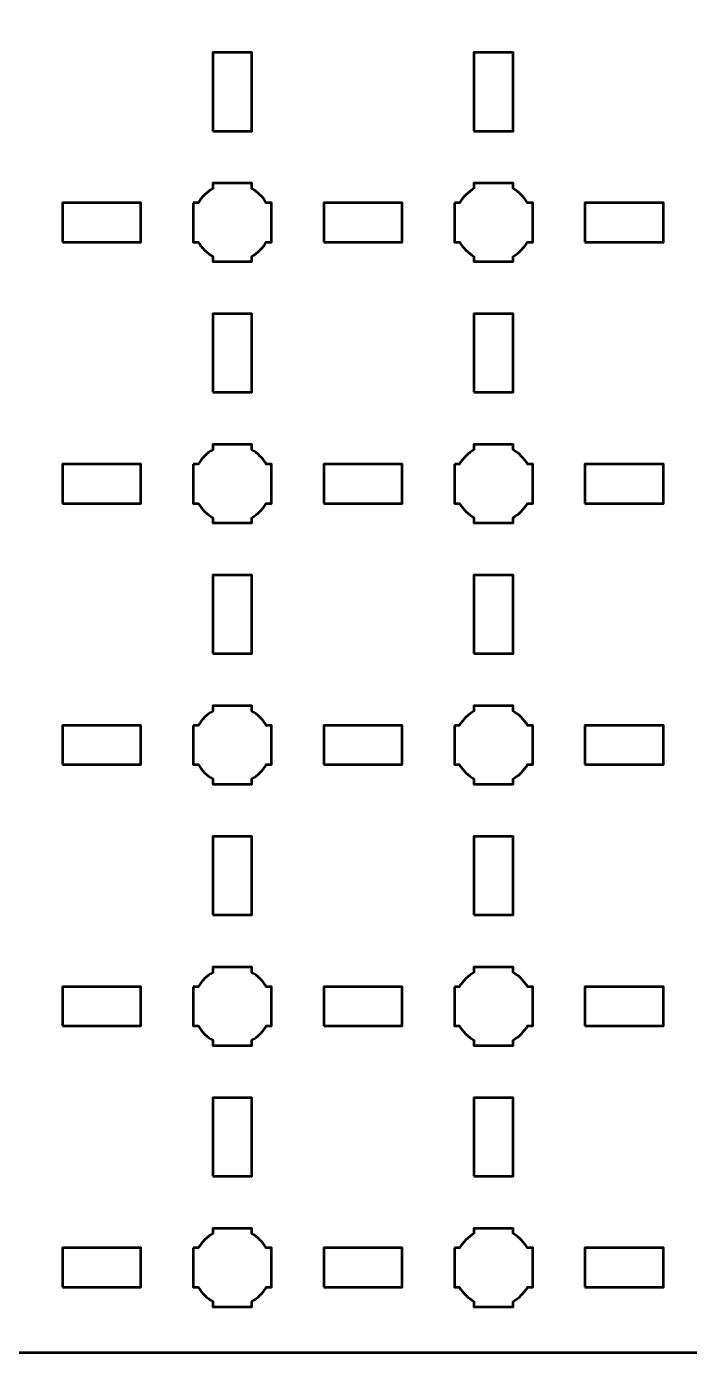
# Model space of a CAD drawing. Header units: centimetres. Extents: x -31.1 to 10.2, y -35.5 to 5.8.
# Drawn here: x -26.07 to -21, y -35.5 to -25.35 of the extents above; entities that cross this region are included whole.
import ezdxf

# ---------------------------------------------------------------- set-up
doc = ezdxf.new("R2010")
doc.units = ezdxf.units.CM
doc.header["$MEASUREMENT"] = 0
doc.layers.add('Layer 1', color=7, linetype='Continuous')

msp = doc.modelspace()

# ---------------------------------------------------------------- linework, layer by layer
at = {"layer": 'Layer 1', "color": 250, "lineweight": 53}
for points in [[(-24.65, -26.15), (-24.35, -26.15), (-24.35, -25.55), (-24.65, -25.55), (-24.65, -26.15)], [(-22.65, -26.15), (-22.35, -26.15), (-22.35, -25.55), (-22.65, -25.55), (-22.65, -26.15)], [(-25.8, -27), (-25.2, -27), (-25.2, -26.7), (-25.8, -26.7), (-25.8, -27)], [(-23.8, -27), (-23.2, -27), (-23.2, -26.7), (-23.8, -26.7), (-23.8, -27)], [(-21.8, -27), (-21.2, -27), (-21.2, -26.7), (-21.8, -26.7), (-21.8, -27)], [(-24.65, -28.15), (-24.35, -28.15), (-24.35, -27.55), (-24.65, -27.55), (-24.65, -28.15)], [(-22.65, -28.15), (-22.35, -28.15), (-22.35, -27.55), (-22.65, -27.55), (-22.65, -28.15)], [(-25.8, -29), (-25.2, -29), (-25.2, -28.7), (-25.8, -28.7), (-25.8, -29)], [(-23.8, -29), (-23.2, -29), (-23.2, -28.7), (-23.8, -28.7), (-23.8, -29)], [(-21.8, -29), (-21.2, -29), (-21.2, -28.7), (-21.8, -28.7), (-21.8, -29)], [(-24.65, -30.15), (-24.35, -30.15), (-24.35, -29.55), (-24.65, -29.55), (-24.65, -30.15)], [(-22.65, -30.15), (-22.35, -30.15), (-22.35, -29.55), (-22.65, -29.55), (-22.65, -30.15)], [(-25.8, -31), (-25.2, -31), (-25.2, -30.7), (-25.8, -30.7), (-25.8, -31)], [(-23.8, -31), (-23.2, -31), (-23.2, -30.7), (-23.8, -30.7), (-23.8, -31)], [(-21.8, -31), (-21.2, -31), (-21.2, -30.7), (-21.8, -30.7), (-21.8, -31)], [(-24.65, -32.15), (-24.35, -32.15), (-24.35, -31.55), (-24.65, -31.55), (-24.65, -32.15)], [(-22.65, -32.15), (-22.35, -32.15), (-22.35, -31.55), (-22.65, -31.55), (-22.65, -32.15)], [(-25.8, -33), (-25.2, -33), (-25.2, -32.7), (-25.8, -32.7), (-25.8, -33)], [(-23.8, -33), (-23.2, -33), (-23.2, -32.7), (-23.8, -32.7), (-23.8, -33)], [(-21.8, -33), (-21.2, -33), (-21.2, -32.7), (-21.8, -32.7), (-21.8, -33)], [(-24.65, -34.15), (-24.35, -34.15), (-24.35, -33.55), (-24.65, -33.55), (-24.65, -34.15)], [(-22.65, -34.15), (-22.35, -34.15), (-22.35, -33.55), (-22.65, -33.55), (-22.65, -34.15)], [(-25.8, -35), (-25.2, -35), (-25.2, -34.7), (-25.8, -34.7), (-25.8, -35)], [(-23.8, -35), (-23.2, -35), (-23.2, -34.7), (-23.8, -34.7), (-23.8, -35)], [(-21.8, -35), (-21.2, -35), (-21.2, -34.7), (-21.8, -34.7), (-21.8, -35)]]:
    msp.add_lwpolyline(points, close=True, dxfattribs=at)
msp.add_open_spline([(-31.15, -35), (-31.15, -35), (-31.15, 5.3), (-31.15, 5.3), (-31.15, 5.3), (-31.15, 5.57609), (-30.92609, 5.8), (-30.65, 5.8), (-30.65, 5.8), (-30.65, 5.8), (9.65, 5.8), (9.65, 5.8), (9.65, 5.8), (9.92609, 5.8), (10.15, 5.57609), (10.15, 5.3), (10.15, 5.3), (10.15, 5.3), (10.15, -35), (10.15, -35), (10.15, -35), (10.15, -35.27609), (9.92609, -35.5), (9.65, -35.5), (9.65, -35.5), (9.65, -35.5), (-30.65, -35.5), (-30.65, -35.5), (-30.65, -35.5), (-30.92609, -35.5), (-31.15, -35.27609), (-31.15, -35)], degree=3, knots=[0, 0, 0, 0, 0.125, 0.125, 0.125, 0.125, 0.25, 0.25, 0.25, 0.25, 0.375, 0.375, 0.375, 0.375, 0.5, 0.5, 0.5, 0.5, 0.625, 0.625, 0.625, 0.625, 0.75, 0.75, 0.75, 0.75, 0.875, 0.875, 0.875, 0.875, 1, 1, 1, 1], dxfattribs=at)
at = {"layer": 'Layer 1', "lineweight": 53}
for points in [[(-24.8, -26.7), (-24.8, -26.7), (-24.75985, -26.7), (-24.75985, -26.7), (-24.75985, -26.7), (-24.7335, -26.65447), (-24.69553, -26.6165), (-24.65, -26.59015), (-24.65, -26.59015), (-24.65, -26.59015), (-24.65, -26.55), (-24.65, -26.55), (-24.65, -26.55), (-24.65, -26.55), (-24.5, -26.55), (-24.5, -26.55), (-24.5, -26.55), (-24.5, -26.55), (-24.35, -26.55), (-24.35, -26.55), (-24.35, -26.55), (-24.35, -26.55), (-24.35, -26.59015), (-24.35, -26.59015), (-24.35, -26.59015), (-24.30447, -26.6165), (-24.2665, -26.65447), (-24.24015, -26.7), (-24.24015, -26.7), (-24.24015, -26.7), (-24.2, -26.7), (-24.2, -26.7), (-24.2, -26.7), (-24.2, -26.7), (-24.2, -26.85), (-24.2, -26.85), (-24.2, -26.85), (-24.2, -26.85), (-24.2, -27), (-24.2, -27), (-24.2, -27), (-24.2, -27), (-24.24015, -27), (-24.24015, -27), (-24.24015, -27), (-24.2665, -27.04553), (-24.30447, -27.0835), (-24.35, -27.10985), (-24.35, -27.10985), (-24.35, -27.10985), (-24.35, -27.15), (-24.35, -27.15), (-24.35, -27.15), (-24.35, -27.15), (-24.5, -27.15), (-24.5, -27.15), (-24.5, -27.15), (-24.5, -27.15), (-24.65, -27.15), (-24.65, -27.15), (-24.65, -27.15), (-24.65, -27.15), (-24.65, -27.10985), (-24.65, -27.10985), (-24.65, -27.10985), (-24.69553, -27.0835), (-24.7335, -27.04553), (-24.75985, -27), (-24.75985, -27), (-24.75985, -27), (-24.8, -27), (-24.8, -27), (-24.8, -27), (-24.8, -27), (-24.8, -26.85), (-24.8, -26.85), (-24.8, -26.85), (-24.8, -26.85), (-24.8, -26.7), (-24.8, -26.7)], [(-22.8, -26.7), (-22.8, -26.7), (-22.75985, -26.7), (-22.75985, -26.7), (-22.75985, -26.7), (-22.7335, -26.65447), (-22.69553, -26.6165), (-22.65, -26.59015), (-22.65, -26.59015), (-22.65, -26.59015), (-22.65, -26.55), (-22.65, -26.55), (-22.65, -26.55), (-22.65, -26.55), (-22.5, -26.55), (-22.5, -26.55), (-22.5, -26.55), (-22.5, -26.55), (-22.35, -26.55), (-22.35, -26.55), (-22.35, -26.55), (-22.35, -26.55), (-22.35, -26.59015), (-22.35, -26.59015), (-22.35, -26.59015), (-22.30447, -26.6165), (-22.2665, -26.65447), (-22.24015, -26.7), (-22.24015, -26.7), (-22.24015, -26.7), (-22.2, -26.7), (-22.2, -26.7), (-22.2, -26.7), (-22.2, -26.7), (-22.2, -26.85), (-22.2, -26.85), (-22.2, -26.85), (-22.2, -26.85), (-22.2, -27), (-22.2, -27), (-22.2, -27), (-22.2, -27), (-22.24015, -27), (-22.24015, -27), (-22.24015, -27), (-22.2665, -27.04553), (-22.30447, -27.0835), (-22.35, -27.10985), (-22.35, -27.10985), (-22.35, -27.10985), (-22.35, -27.15), (-22.35, -27.15), (-22.35, -27.15), (-22.35, -27.15), (-22.5, -27.15), (-22.5, -27.15), (-22.5, -27.15), (-22.5, -27.15), (-22.65, -27.15), (-22.65, -27.15), (-22.65, -27.15), (-22.65, -27.15), (-22.65, -27.10985), (-22.65, -27.10985), (-22.65, -27.10985), (-22.69553, -27.0835), (-22.7335, -27.04553), (-22.75985, -27), (-22.75985, -27), (-22.75985, -27), (-22.8, -27), (-22.8, -27), (-22.8, -27), (-22.8, -27), (-22.8, -26.85), (-22.8, -26.85), (-22.8, -26.85), (-22.8, -26.85), (-22.8, -26.7), (-22.8, -26.7)], [(-24.8, -28.7), (-24.8, -28.7), (-24.75985, -28.7), (-24.75985, -28.7), (-24.75985, -28.7), (-24.7335, -28.65447), (-24.69553, -28.6165), (-24.65, -28.59015), (-24.65, -28.59015), (-24.65, -28.59015), (-24.65, -28.55), (-24.65, -28.55), (-24.65, -28.55), (-24.65, -28.55), (-24.5, -28.55), (-24.5, -28.55), (-24.5, -28.55), (-24.5, -28.55), (-24.35, -28.55), (-24.35, -28.55), (-24.35, -28.55), (-24.35, -28.55), (-24.35, -28.59015), (-24.35, -28.59015), (-24.35, -28.59015), (-24.30447, -28.6165), (-24.2665, -28.65447), (-24.24015, -28.7), (-24.24015, -28.7), (-24.24015, -28.7), (-24.2, -28.7), (-24.2, -28.7), (-24.2, -28.7), (-24.2, -28.7), (-24.2, -28.85), (-24.2, -28.85), (-24.2, -28.85), (-24.2, -28.85), (-24.2, -29), (-24.2, -29), (-24.2, -29), (-24.2, -29), (-24.24015, -29), (-24.24015, -29), (-24.24015, -29), (-24.2665, -29.04553), (-24.30447, -29.0835), (-24.35, -29.10985), (-24.35, -29.10985), (-24.35, -29.10985), (-24.35, -29.15), (-24.35, -29.15), (-24.35, -29.15), (-24.35, -29.15), (-24.5, -29.15), (-24.5, -29.15), (-24.5, -29.15), (-24.5, -29.15), (-24.65, -29.15), (-24.65, -29.15), (-24.65, -29.15), (-24.65, -29.15), (-24.65, -29.10985), (-24.65, -29.10985), (-24.65, -29.10985), (-24.69553, -29.0835), (-24.7335, -29.04553), (-24.75985, -29), (-24.75985, -29), (-24.75985, -29), (-24.8, -29), (-24.8, -29), (-24.8, -29), (-24.8, -29), (-24.8, -28.85), (-24.8, -28.85), (-24.8, -28.85), (-24.8, -28.85), (-24.8, -28.7), (-24.8, -28.7)], [(-22.8, -28.7), (-22.8, -28.7), (-22.75985, -28.7), (-22.75985, -28.7), (-22.75985, -28.7), (-22.7335, -28.65447), (-22.69553, -28.6165), (-22.65, -28.59015), (-22.65, -28.59015), (-22.65, -28.59015), (-22.65, -28.55), (-22.65, -28.55), (-22.65, -28.55), (-22.65, -28.55), (-22.5, -28.55), (-22.5, -28.55), (-22.5, -28.55), (-22.5, -28.55), (-22.35, -28.55), (-22.35, -28.55), (-22.35, -28.55), (-22.35, -28.55), (-22.35, -28.59015), (-22.35, -28.59015), (-22.35, -28.59015), (-22.30447, -28.6165), (-22.2665, -28.65447), (-22.24015, -28.7), (-22.24015, -28.7), (-22.24015, -28.7), (-22.2, -28.7), (-22.2, -28.7), (-22.2, -28.7), (-22.2, -28.7), (-22.2, -28.85), (-22.2, -28.85), (-22.2, -28.85), (-22.2, -28.85), (-22.2, -29), (-22.2, -29), (-22.2, -29), (-22.2, -29), (-22.24015, -29), (-22.24015, -29), (-22.24015, -29), (-22.2665, -29.04553), (-22.30447, -29.0835), (-22.35, -29.10985), (-22.35, -29.10985), (-22.35, -29.10985), (-22.35, -29.15), (-22.35, -29.15), (-22.35, -29.15), (-22.35, -29.15), (-22.5, -29.15), (-22.5, -29.15), (-22.5, -29.15), (-22.5, -29.15), (-22.65, -29.15), (-22.65, -29.15), (-22.65, -29.15), (-22.65, -29.15), (-22.65, -29.10985), (-22.65, -29.10985), (-22.65, -29.10985), (-22.69553, -29.0835), (-22.7335, -29.04553), (-22.75985, -29), (-22.75985, -29), (-22.75985, -29), (-22.8, -29), (-22.8, -29), (-22.8, -29), (-22.8, -29), (-22.8, -28.85), (-22.8, -28.85), (-22.8, -28.85), (-22.8, -28.85), (-22.8, -28.7), (-22.8, -28.7)], [(-24.8, -30.7), (-24.8, -30.7), (-24.75985, -30.7), (-24.75985, -30.7), (-24.75985, -30.7), (-24.7335, -30.65447), (-24.69553, -30.6165), (-24.65, -30.59015), (-24.65, -30.59015), (-24.65, -30.59015), (-24.65, -30.55), (-24.65, -30.55), (-24.65, -30.55), (-24.65, -30.55), (-24.5, -30.55), (-24.5, -30.55), (-24.5, -30.55), (-24.5, -30.55), (-24.35, -30.55), (-24.35, -30.55), (-24.35, -30.55), (-24.35, -30.55), (-24.35, -30.59015), (-24.35, -30.59015), (-24.35, -30.59015), (-24.30447, -30.6165), (-24.2665, -30.65447), (-24.24015, -30.7), (-24.24015, -30.7), (-24.24015, -30.7), (-24.2, -30.7), (-24.2, -30.7), (-24.2, -30.7), (-24.2, -30.7), (-24.2, -30.85), (-24.2, -30.85), (-24.2, -30.85), (-24.2, -30.85), (-24.2, -31), (-24.2, -31), (-24.2, -31), (-24.2, -31), (-24.24015, -31), (-24.24015, -31), (-24.24015, -31), (-24.2665, -31.04553), (-24.30447, -31.0835), (-24.35, -31.10985), (-24.35, -31.10985), (-24.35, -31.10985), (-24.35, -31.15), (-24.35, -31.15), (-24.35, -31.15), (-24.35, -31.15), (-24.5, -31.15), (-24.5, -31.15), (-24.5, -31.15), (-24.5, -31.15), (-24.65, -31.15), (-24.65, -31.15), (-24.65, -31.15), (-24.65, -31.15), (-24.65, -31.10985), (-24.65, -31.10985), (-24.65, -31.10985), (-24.69553, -31.0835), (-24.7335, -31.04553), (-24.75985, -31), (-24.75985, -31), (-24.75985, -31), (-24.8, -31), (-24.8, -31), (-24.8, -31), (-24.8, -31), (-24.8, -30.85), (-24.8, -30.85), (-24.8, -30.85), (-24.8, -30.85), (-24.8, -30.7), (-24.8, -30.7)], [(-22.8, -30.7), (-22.8, -30.7), (-22.75985, -30.7), (-22.75985, -30.7), (-22.75985, -30.7), (-22.7335, -30.65447), (-22.69553, -30.6165), (-22.65, -30.59015), (-22.65, -30.59015), (-22.65, -30.59015), (-22.65, -30.55), (-22.65, -30.55), (-22.65, -30.55), (-22.65, -30.55), (-22.5, -30.55), (-22.5, -30.55), (-22.5, -30.55), (-22.5, -30.55), (-22.35, -30.55), (-22.35, -30.55), (-22.35, -30.55), (-22.35, -30.55), (-22.35, -30.59015), (-22.35, -30.59015), (-22.35, -30.59015), (-22.30447, -30.6165), (-22.2665, -30.65447), (-22.24015, -30.7), (-22.24015, -30.7), (-22.24015, -30.7), (-22.2, -30.7), (-22.2, -30.7), (-22.2, -30.7), (-22.2, -30.7), (-22.2, -30.85), (-22.2, -30.85), (-22.2, -30.85), (-22.2, -30.85), (-22.2, -31), (-22.2, -31), (-22.2, -31), (-22.2, -31), (-22.24015, -31), (-22.24015, -31), (-22.24015, -31), (-22.2665, -31.04553), (-22.30447, -31.0835), (-22.35, -31.10985), (-22.35, -31.10985), (-22.35, -31.10985), (-22.35, -31.15), (-22.35, -31.15), (-22.35, -31.15), (-22.35, -31.15), (-22.5, -31.15), (-22.5, -31.15), (-22.5, -31.15), (-22.5, -31.15), (-22.65, -31.15), (-22.65, -31.15), (-22.65, -31.15), (-22.65, -31.15), (-22.65, -31.10985), (-22.65, -31.10985), (-22.65, -31.10985), (-22.69553, -31.0835), (-22.7335, -31.04553), (-22.75985, -31), (-22.75985, -31), (-22.75985, -31), (-22.8, -31), (-22.8, -31), (-22.8, -31), (-22.8, -31), (-22.8, -30.85), (-22.8, -30.85), (-22.8, -30.85), (-22.8, -30.85), (-22.8, -30.7), (-22.8, -30.7)], [(-24.8, -32.7), (-24.8, -32.7), (-24.75985, -32.7), (-24.75985, -32.7), (-24.75985, -32.7), (-24.7335, -32.65447), (-24.69553, -32.6165), (-24.65, -32.59015), (-24.65, -32.59015), (-24.65, -32.59015), (-24.65, -32.55), (-24.65, -32.55), (-24.65, -32.55), (-24.65, -32.55), (-24.5, -32.55), (-24.5, -32.55), (-24.5, -32.55), (-24.5, -32.55), (-24.35, -32.55), (-24.35, -32.55), (-24.35, -32.55), (-24.35, -32.55), (-24.35, -32.59015), (-24.35, -32.59015), (-24.35, -32.59015), (-24.30447, -32.6165), (-24.2665, -32.65447), (-24.24015, -32.7), (-24.24015, -32.7), (-24.24015, -32.7), (-24.2, -32.7), (-24.2, -32.7), (-24.2, -32.7), (-24.2, -32.7), (-24.2, -32.85), (-24.2, -32.85), (-24.2, -32.85), (-24.2, -32.85), (-24.2, -33), (-24.2, -33), (-24.2, -33), (-24.2, -33), (-24.24015, -33), (-24.24015, -33), (-24.24015, -33), (-24.2665, -33.04553), (-24.30447, -33.0835), (-24.35, -33.10985), (-24.35, -33.10985), (-24.35, -33.10985), (-24.35, -33.15), (-24.35, -33.15), (-24.35, -33.15), (-24.35, -33.15), (-24.5, -33.15), (-24.5, -33.15), (-24.5, -33.15), (-24.5, -33.15), (-24.65, -33.15), (-24.65, -33.15), (-24.65, -33.15), (-24.65, -33.15), (-24.65, -33.10985), (-24.65, -33.10985), (-24.65, -33.10985), (-24.69553, -33.0835), (-24.7335, -33.04553), (-24.75985, -33), (-24.75985, -33), (-24.75985, -33), (-24.8, -33), (-24.8, -33), (-24.8, -33), (-24.8, -33), (-24.8, -32.85), (-24.8, -32.85), (-24.8, -32.85), (-24.8, -32.85), (-24.8, -32.7), (-24.8, -32.7)], [(-22.8, -32.7), (-22.8, -32.7), (-22.75985, -32.7), (-22.75985, -32.7), (-22.75985, -32.7), (-22.7335, -32.65447), (-22.69553, -32.6165), (-22.65, -32.59015), (-22.65, -32.59015), (-22.65, -32.59015), (-22.65, -32.55), (-22.65, -32.55), (-22.65, -32.55), (-22.65, -32.55), (-22.5, -32.55), (-22.5, -32.55), (-22.5, -32.55), (-22.5, -32.55), (-22.35, -32.55), (-22.35, -32.55), (-22.35, -32.55), (-22.35, -32.55), (-22.35, -32.59015), (-22.35, -32.59015), (-22.35, -32.59015), (-22.30447, -32.6165), (-22.2665, -32.65447), (-22.24015, -32.7), (-22.24015, -32.7), (-22.24015, -32.7), (-22.2, -32.7), (-22.2, -32.7), (-22.2, -32.7), (-22.2, -32.7), (-22.2, -32.85), (-22.2, -32.85), (-22.2, -32.85), (-22.2, -32.85), (-22.2, -33), (-22.2, -33), (-22.2, -33), (-22.2, -33), (-22.24015, -33), (-22.24015, -33), (-22.24015, -33), (-22.2665, -33.04553), (-22.30447, -33.0835), (-22.35, -33.10985), (-22.35, -33.10985), (-22.35, -33.10985), (-22.35, -33.15), (-22.35, -33.15), (-22.35, -33.15), (-22.35, -33.15), (-22.5, -33.15), (-22.5, -33.15), (-22.5, -33.15), (-22.5, -33.15), (-22.65, -33.15), (-22.65, -33.15), (-22.65, -33.15), (-22.65, -33.15), (-22.65, -33.10985), (-22.65, -33.10985), (-22.65, -33.10985), (-22.69553, -33.0835), (-22.7335, -33.04553), (-22.75985, -33), (-22.75985, -33), (-22.75985, -33), (-22.8, -33), (-22.8, -33), (-22.8, -33), (-22.8, -33), (-22.8, -32.85), (-22.8, -32.85), (-22.8, -32.85), (-22.8, -32.85), (-22.8, -32.7), (-22.8, -32.7)], [(-24.8, -34.7), (-24.8, -34.7), (-24.75985, -34.7), (-24.75985, -34.7), (-24.75985, -34.7), (-24.7335, -34.65447), (-24.69553, -34.6165), (-24.65, -34.59015), (-24.65, -34.59015), (-24.65, -34.59015), (-24.65, -34.55), (-24.65, -34.55), (-24.65, -34.55), (-24.65, -34.55), (-24.5, -34.55), (-24.5, -34.55), (-24.5, -34.55), (-24.5, -34.55), (-24.35, -34.55), (-24.35, -34.55), (-24.35, -34.55), (-24.35, -34.55), (-24.35, -34.59015), (-24.35, -34.59015), (-24.35, -34.59015), (-24.30447, -34.6165), (-24.2665, -34.65447), (-24.24015, -34.7), (-24.24015, -34.7), (-24.24015, -34.7), (-24.2, -34.7), (-24.2, -34.7), (-24.2, -34.7), (-24.2, -34.7), (-24.2, -34.85), (-24.2, -34.85), (-24.2, -34.85), (-24.2, -34.85), (-24.2, -35), (-24.2, -35), (-24.2, -35), (-24.2, -35), (-24.24015, -35), (-24.24015, -35), (-24.24015, -35), (-24.2665, -35.04553), (-24.30447, -35.0835), (-24.35, -35.10985), (-24.35, -35.10985), (-24.35, -35.10985), (-24.35, -35.15), (-24.35, -35.15), (-24.35, -35.15), (-24.35, -35.15), (-24.5, -35.15), (-24.5, -35.15), (-24.5, -35.15), (-24.5, -35.15), (-24.65, -35.15), (-24.65, -35.15), (-24.65, -35.15), (-24.65, -35.15), (-24.65, -35.10985), (-24.65, -35.10985), (-24.65, -35.10985), (-24.69553, -35.0835), (-24.7335, -35.04553), (-24.75985, -35), (-24.75985, -35), (-24.75985, -35), (-24.8, -35), (-24.8, -35), (-24.8, -35), (-24.8, -35), (-24.8, -34.85), (-24.8, -34.85), (-24.8, -34.85), (-24.8, -34.85), (-24.8, -34.7), (-24.8, -34.7)], [(-22.8, -34.7), (-22.8, -34.7), (-22.75985, -34.7), (-22.75985, -34.7), (-22.75985, -34.7), (-22.7335, -34.65447), (-22.69553, -34.6165), (-22.65, -34.59015), (-22.65, -34.59015), (-22.65, -34.59015), (-22.65, -34.55), (-22.65, -34.55), (-22.65, -34.55), (-22.65, -34.55), (-22.5, -34.55), (-22.5, -34.55), (-22.5, -34.55), (-22.5, -34.55), (-22.35, -34.55), (-22.35, -34.55), (-22.35, -34.55), (-22.35, -34.55), (-22.35, -34.59015), (-22.35, -34.59015), (-22.35, -34.59015), (-22.30447, -34.6165), (-22.2665, -34.65447), (-22.24015, -34.7), (-22.24015, -34.7), (-22.24015, -34.7), (-22.2, -34.7), (-22.2, -34.7), (-22.2, -34.7), (-22.2, -34.7), (-22.2, -34.85), (-22.2, -34.85), (-22.2, -34.85), (-22.2, -34.85), (-22.2, -35), (-22.2, -35), (-22.2, -35), (-22.2, -35), (-22.24015, -35), (-22.24015, -35), (-22.24015, -35), (-22.2665, -35.04553), (-22.30447, -35.0835), (-22.35, -35.10985), (-22.35, -35.10985), (-22.35, -35.10985), (-22.35, -35.15), (-22.35, -35.15), (-22.35, -35.15), (-22.35, -35.15), (-22.5, -35.15), (-22.5, -35.15), (-22.5, -35.15), (-22.5, -35.15), (-22.65, -35.15), (-22.65, -35.15), (-22.65, -35.15), (-22.65, -35.15), (-22.65, -35.10985), (-22.65, -35.10985), (-22.65, -35.10985), (-22.69553, -35.0835), (-22.7335, -35.04553), (-22.75985, -35), (-22.75985, -35), (-22.75985, -35), (-22.8, -35), (-22.8, -35), (-22.8, -35), (-22.8, -35), (-22.8, -34.85), (-22.8, -34.85), (-22.8, -34.85), (-22.8, -34.85), (-22.8, -34.7), (-22.8, -34.7)]]:
    msp.add_open_spline(points, degree=3, knots=[0, 0, 0, 0, 0.05, 0.05, 0.05, 0.05, 0.1, 0.1, 0.1, 0.1, 0.15, 0.15, 0.15, 0.15, 0.2, 0.2, 0.2, 0.2, 0.25, 0.25, 0.25, 0.25, 0.3, 0.3, 0.3, 0.3, 0.35, 0.35, 0.35, 0.35, 0.4, 0.4, 0.4, 0.4, 0.45, 0.45, 0.45, 0.45, 0.5, 0.5, 0.5, 0.5, 0.55, 0.55, 0.55, 0.55, 0.6, 0.6, 0.6, 0.6, 0.65, 0.65, 0.65, 0.65, 0.7, 0.7, 0.7, 0.7, 0.75, 0.75, 0.75, 0.75, 0.8, 0.8, 0.8, 0.8, 0.85, 0.85, 0.85, 0.85, 0.9, 0.9, 0.9, 0.9, 0.95, 0.95, 0.95, 0.95, 1, 1, 1, 1], dxfattribs=at)

doc.saveas('drawing.dxf')
